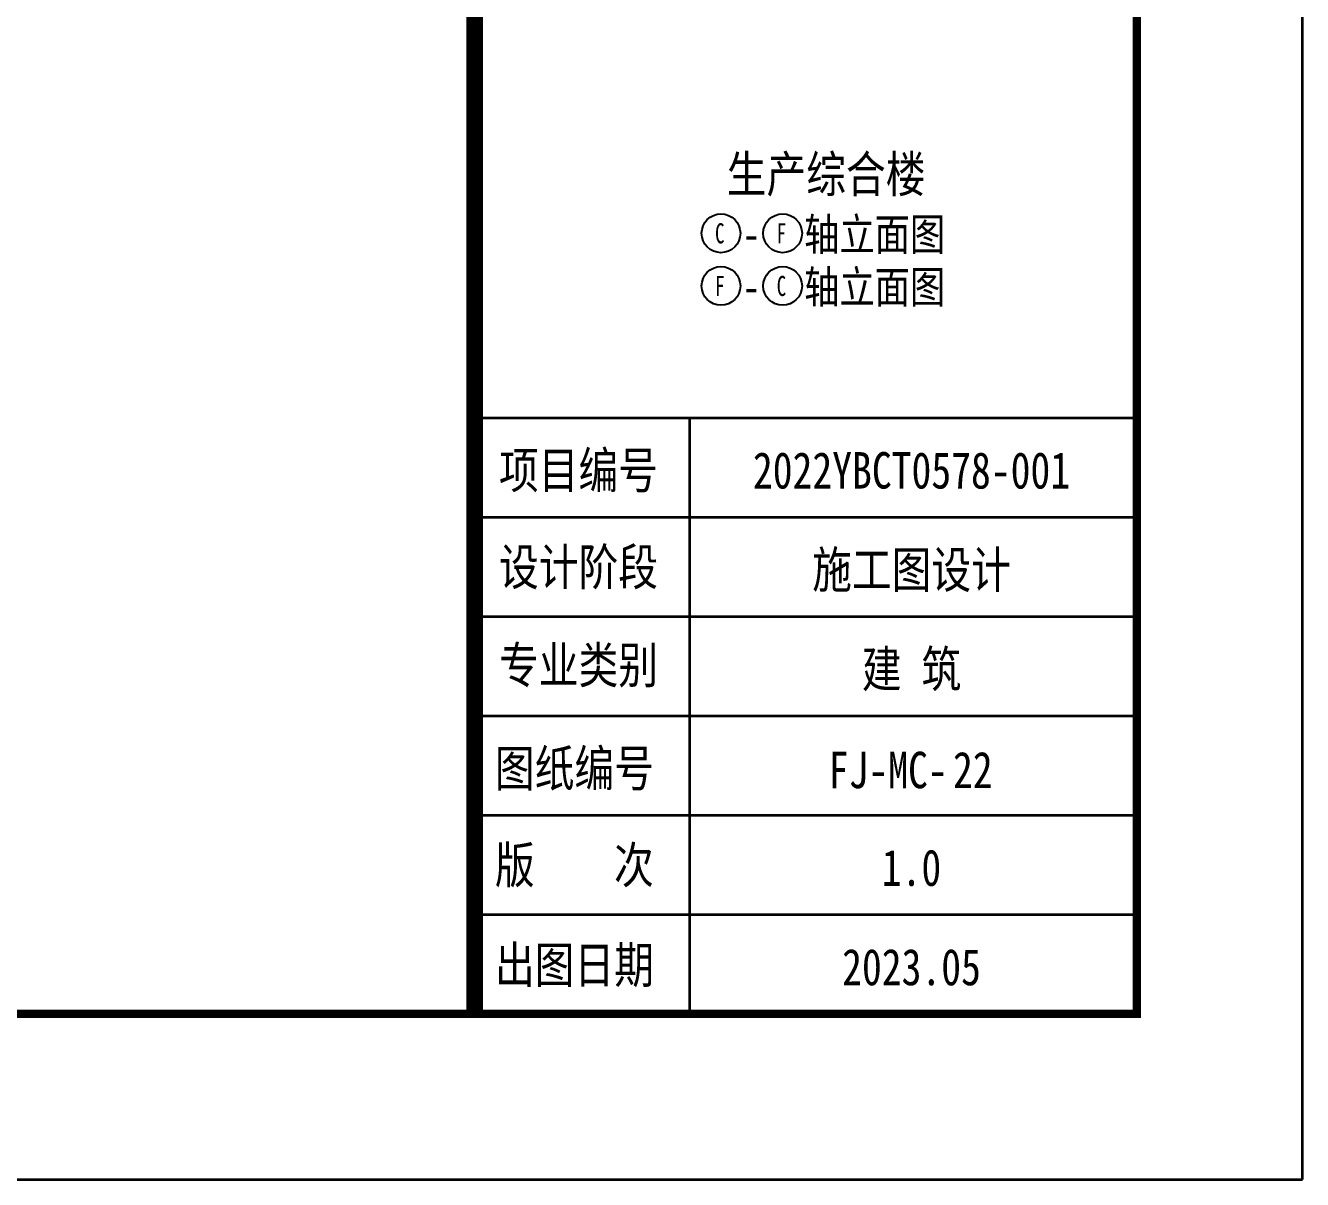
# Model space of a CAD drawing. Header units: millimetres. Extents: x 708158 to 1984082, y -168213 to -53.
# Drawn here: x 1075039 to 1086608, y -107700 to -97248 of the extents above; entities that cross this region are included whole.
import ezdxf
from ezdxf.enums import TextEntityAlignment as Align

# ---------------------------------------------------------------- set-up
doc = ezdxf.new("R2010")
doc.units = ezdxf.units.MM
doc.header["$LTSCALE"] = 1000
doc.layers.get('0').update_dxf_attribs({"color": 8})
doc.layers.add('PUB_TEXT', color=7, linetype='Continuous')
doc.layers.add('图框', color=4, linetype='Continuous', lineweight=35)
doc.styles.add('-黑体', font='simhei.ttf', dxfattribs={"width": 0.8})

# ---------------------------------------------------------------- blocks, each defined once
blk = doc.blocks.new('A$C998f5811')
at = {"layer": '图框', "color": 4}
for p, q in [((0, 0), (0, 89100)), ((-126150, 0), (0, 0))]:
    blk.add_line(p, q, dxfattribs=at)
at = {"layer": '图框', "linetype": 'Continuous'}
for p, q in [((-7463, 6900), (-1463, 6900)), ((-5550, 1497), (-5550, 6900)), ((-7463, 6000), (-1463, 6000)), ((-7463, 5100), (-1463, 5100)), ((-7463, 4200), (-1463, 4200)), ((-7500, 3300), (-1500, 3300)), ((-7500, 2400), (-1500, 2400))]:
    blk.add_line(p, q, dxfattribs=at)
at = {"layer": '图框', "color": 4, "const_width": 74.2}
blk.add_lwpolyline([(-122400, 1500), (-1500, 1500), (-1500, 87600), (-122400, 87600)], close=True, dxfattribs=at)
at = {"layer": '图框', "const_width": 150}
blk.add_lwpolyline([(-7500, 87600), (-7500, 1500)], dxfattribs=at)
at = {"layer": '图框', "style": '-黑体', "width": 0.8}
for s, p in [('项目编号', (-7279, 6259)), ('设计阶段', (-7279, 5383)), ('专业类别', (-7279, 4494)), ('图纸编号', (-7316, 3559)), ('版    次', (-7316, 2683)), ('出图日期', (-7316, 1778))]:
    blk.add_text(s, height=330, dxfattribs=at).set_placement(p)
for s, height, p in [('2022YBCT0578-001', 330.02, (-3542, 6258)), ('施工图设计', 330, (-3542, 5358)), ('建 筑', 330, (-3542, 4458)), ('FJ-MC-', 330, (-3753, 3544)), ('1.0', 330, (-3542, 2659)), ('2023.05', 330, (-3542, 1759))]:
    blk.add_text(s, height=height, dxfattribs=at).set_placement(p, align=Align.CENTER)

msp = doc.modelspace()

# ---------------------------------------------------------------- linework, layer by layer
at = {"layer": 'PUB_TEXT'}
for centre in [(1081339.5, -99129.8), (1081898, -99129.8), (1081339.5, -99606.5), (1081898, -99606.5)]:
    msp.add_circle(centre, 175.5, dxfattribs=at)

# ---------------------------------------------------------------- block references
msp.add_blockref('A$C998f5811', (1086607.6, -107699.9))

# ---------------------------------------------------------------- texts
at = {"layer": 'PUB_TEXT', "style": '-黑体', "width": 0.8}
for s, p in [('生产综合楼', (1082291.7, -98759)), ('22', (1083621.2, -104155.4))]:
    msp.add_text(s, height=330.02, dxfattribs=at).set_placement(p, align=Align.CENTER)
for s, height, p in [('轴立面图', 292.91, (1082093, -99285.8)), ('-', 292.9, (1081534.5, -99285.8)), ('轴立面图', 292.91, (1082093, -99762.5)), ('-', 292.9, (1081534.5, -99762.5))]:
    msp.add_text(s, height=height, dxfattribs=at).set_placement(p)
at = {"layer": 'PUB_TEXT', "style": '-黑体'}
for s, height, width, p, p2 in [('C', 181.8, 0.813714, (1081286.3, -99220.7), (1081371.4, -99220.7)), ('F', 180.7, 0.832749, (1081843.9, -99220.2), (1081930.5, -99220.2)), ('F', 180.7, 0.832749, (1081285.4, -99696.8), (1081372, -99696.8)), ('C', 181.8, 0.813714, (1081844.8, -99697.3), (1081929.9, -99697.3))]:
    msp.add_text(s, height=height, dxfattribs=dict(at, width=width)).set_placement(p, p2, align=Align.FIT)

doc.saveas('drawing.dxf')
